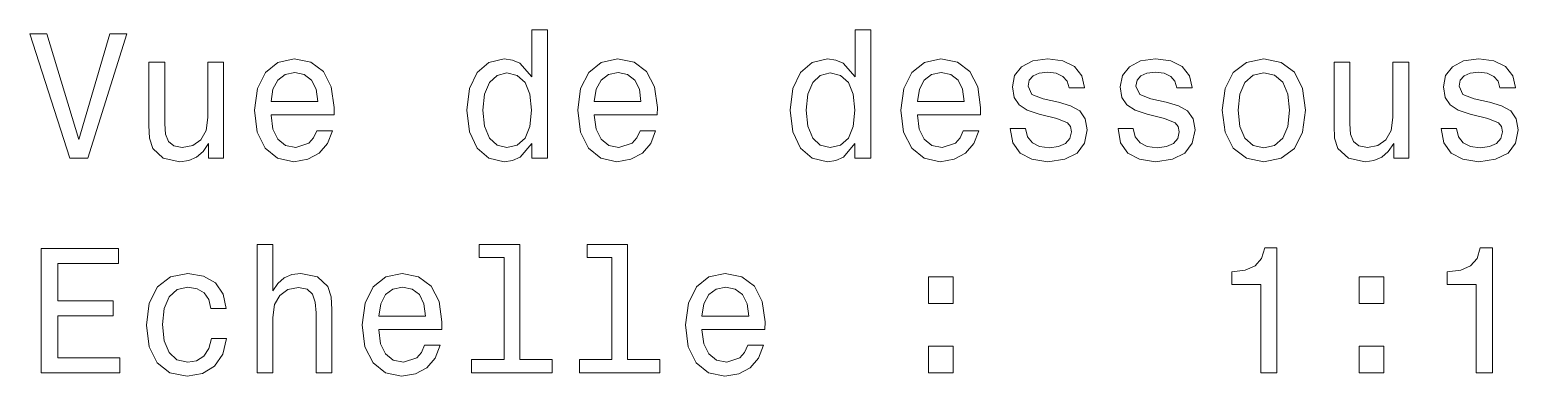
# Model space of a CAD drawing. Extents: x 413 to 941, y 150 to 687.
# Drawn here: x 569.63 to 611.58, y 529 to 538.77 of the extents above; entities that cross this region are included whole.
import ezdxf

# ---------------------------------------------------------------- set-up
doc = ezdxf.new("R2010")
doc.units = 0

msp = doc.modelspace()

# ---------------------------------------------------------------- linework, layer by layer
at = {"color": 7, "lineweight": 13}
for points in [[(571.892, 538.649), (571.014, 535.669), (570.112, 538.649), (569.632, 538.649), (570.762, 535.144), (571.266, 535.144), (572.371, 538.649)], [(583.779, 535.563), (583.779, 535.144), (584.222, 535.144), (584.222, 538.765), (583.784, 538.765), (583.784, 537.439), (583.446, 537.822), (583.239, 537.913), (583.002, 537.948), (582.573, 537.847), (582.24, 537.565), (582.024, 537.111), (581.948, 536.501), (582.024, 535.891), (582.24, 535.432), (582.573, 535.144), (583.002, 535.048), (583.239, 535.084), (583.451, 535.174)], [(592.887, 535.563), (592.887, 535.144), (593.331, 535.144), (593.331, 538.765), (592.892, 538.765), (592.892, 537.439), (592.554, 537.822), (592.347, 537.913), (592.11, 537.948), (591.681, 537.847), (591.349, 537.565), (591.132, 537.111), (591.056, 536.501), (591.132, 535.891), (591.349, 535.432), (591.681, 535.144), (592.11, 535.048), (592.347, 535.084), (592.559, 535.174)], [(575.094, 537.852), (574.65, 537.852), (574.65, 536.289), (574.6, 535.926), (574.454, 535.664), (574.227, 535.502), (573.929, 535.452), (573.692, 535.492), (573.541, 535.613), (573.455, 535.82), (573.435, 536.112), (573.435, 537.852), (572.991, 537.852), (572.991, 536.072), (573.006, 535.714), (573.102, 535.416), (573.395, 535.144), (573.864, 535.048), (574.116, 535.084), (574.333, 535.174), (574.519, 535.331), (574.671, 535.558), (574.671, 535.144), (575.094, 535.144)], [(576.431, 536.37), (578.206, 536.37), (578.211, 536.576), (578.13, 537.156), (577.908, 537.59), (577.555, 537.852), (577.086, 537.948), (576.627, 537.847), (576.274, 537.565), (576.047, 537.106), (575.967, 536.501), (576.042, 535.88), (576.269, 535.427), (576.617, 535.144), (577.071, 535.048), (577.465, 535.114), (577.787, 535.285), (578.024, 535.558), (578.16, 535.921), (577.722, 535.921), (577.631, 535.719), (577.5, 535.568), (577.127, 535.447), (576.839, 535.502), (576.622, 535.679), (576.481, 535.966), (576.431, 536.354)], [(585.539, 536.37), (587.314, 536.37), (587.319, 536.576), (587.238, 537.156), (587.016, 537.59), (586.663, 537.852), (586.194, 537.948), (585.735, 537.847), (585.382, 537.565), (585.155, 537.106), (585.075, 536.501), (585.15, 535.88), (585.377, 535.427), (585.725, 535.144), (586.179, 535.048), (586.573, 535.114), (586.895, 535.285), (587.132, 535.558), (587.269, 535.921), (586.83, 535.921), (586.739, 535.719), (586.608, 535.568), (586.235, 535.447), (585.947, 535.502), (585.73, 535.679), (585.589, 535.966), (585.539, 536.354)], [(594.647, 536.37), (596.422, 536.37), (596.427, 536.576), (596.346, 537.156), (596.124, 537.59), (595.771, 537.852), (595.302, 537.948), (594.844, 537.847), (594.49, 537.565), (594.263, 537.106), (594.183, 536.501), (594.258, 535.88), (594.485, 535.427), (594.833, 535.144), (595.287, 535.048), (595.681, 535.114), (596.003, 535.285), (596.24, 535.558), (596.377, 535.921), (595.938, 535.921), (595.847, 535.719), (595.716, 535.568), (595.343, 535.447), (595.055, 535.502), (594.838, 535.679), (594.697, 535.966), (594.647, 536.354)], [(598.621, 536.723), (598.192, 536.823), (597.874, 536.94), (597.769, 537.177), (597.799, 537.343), (597.905, 537.464), (598.076, 537.54), (598.323, 537.57), (598.56, 537.54), (598.747, 537.449), (598.868, 537.313), (598.918, 537.131), (599.352, 537.131), (599.352, 537.141), (599.276, 537.469), (599.07, 537.726), (598.747, 537.888), (598.323, 537.948), (597.895, 537.888), (597.582, 537.721), (597.385, 537.474), (597.325, 537.161), (597.37, 536.859), (597.511, 536.647), (597.743, 536.496), (598.081, 536.39), (598.575, 536.269), (598.878, 536.143), (598.959, 536.042), (598.989, 535.891), (598.944, 535.704), (598.823, 535.563), (598.626, 535.472), (598.364, 535.442), (598.086, 535.472), (597.885, 535.578), (597.748, 535.749), (597.693, 535.986), (597.264, 535.986), (597.335, 535.583), (597.542, 535.29), (597.869, 535.114), (598.323, 535.048), (598.797, 535.114), (599.145, 535.29), (599.357, 535.573), (599.433, 535.941), (599.377, 536.259), (599.221, 536.476), (598.964, 536.617)], [(601.657, 536.723), (601.228, 536.823), (600.91, 536.94), (600.805, 537.177), (600.835, 537.343), (600.941, 537.464), (601.112, 537.54), (601.359, 537.57), (601.596, 537.54), (601.783, 537.449), (601.904, 537.313), (601.954, 537.131), (602.388, 537.131), (602.388, 537.141), (602.312, 537.469), (602.106, 537.726), (601.783, 537.888), (601.359, 537.948), (600.931, 537.888), (600.618, 537.721), (600.421, 537.474), (600.361, 537.161), (600.406, 536.859), (600.547, 536.647), (600.779, 536.496), (601.117, 536.39), (601.612, 536.269), (601.914, 536.143), (601.995, 536.042), (602.025, 535.891), (601.98, 535.704), (601.859, 535.563), (601.662, 535.472), (601.4, 535.442), (601.122, 535.472), (600.921, 535.578), (600.784, 535.749), (600.729, 535.986), (600.3, 535.986), (600.371, 535.583), (600.578, 535.29), (600.905, 535.114), (601.359, 535.048), (601.833, 535.114), (602.181, 535.29), (602.393, 535.573), (602.469, 535.941), (602.413, 536.259), (602.257, 536.476), (602, 536.617)], [(603.235, 536.496), (603.316, 535.88), (603.548, 535.427), (603.916, 535.144), (604.41, 535.048), (604.9, 535.144), (605.268, 535.422), (605.5, 535.875), (605.586, 536.496), (605.5, 537.111), (605.268, 537.57), (604.9, 537.847), (604.41, 537.948), (603.916, 537.847), (603.548, 537.565), (603.316, 537.111)], [(608.49, 537.852), (608.047, 537.852), (608.047, 536.289), (607.996, 535.926), (607.85, 535.664), (607.623, 535.502), (607.325, 535.452), (607.088, 535.492), (606.937, 535.613), (606.851, 535.82), (606.831, 536.112), (606.831, 537.852), (606.387, 537.852), (606.387, 536.072), (606.403, 535.714), (606.498, 535.416), (606.791, 535.144), (607.26, 535.048), (607.512, 535.084), (607.729, 535.174), (607.916, 535.331), (608.067, 535.558), (608.067, 535.144), (608.49, 535.144)], [(610.765, 536.723), (610.336, 536.823), (610.019, 536.94), (609.913, 537.177), (609.943, 537.343), (610.049, 537.464), (610.22, 537.54), (610.467, 537.57), (610.704, 537.54), (610.891, 537.449), (611.012, 537.313), (611.062, 537.131), (611.496, 537.131), (611.496, 537.141), (611.421, 537.469), (611.214, 537.726), (610.891, 537.888), (610.467, 537.948), (610.039, 537.888), (609.726, 537.721), (609.529, 537.474), (609.469, 537.161), (609.514, 536.859), (609.655, 536.647), (609.887, 536.496), (610.225, 536.39), (610.72, 536.269), (611.022, 536.143), (611.103, 536.042), (611.133, 535.891), (611.088, 535.704), (610.967, 535.563), (610.77, 535.472), (610.508, 535.442), (610.23, 535.472), (610.029, 535.578), (609.892, 535.749), (609.837, 535.986), (609.408, 535.986), (609.479, 535.583), (609.686, 535.29), (610.013, 535.114), (610.467, 535.048), (610.941, 535.114), (611.289, 535.29), (611.501, 535.573), (611.577, 535.941), (611.521, 536.259), (611.365, 536.476), (611.108, 536.617)], [(576.431, 536.743), (576.486, 537.091), (576.622, 537.348), (576.829, 537.504), (577.101, 537.56), (577.369, 537.504), (577.575, 537.348), (577.702, 537.091), (577.747, 536.743)], [(583.078, 537.55), (583.37, 537.479), (583.592, 537.282), (583.723, 536.955), (583.774, 536.501), (583.723, 536.042), (583.592, 535.714), (583.37, 535.512), (583.078, 535.447), (582.8, 535.512), (582.588, 535.714), (582.447, 536.047), (582.402, 536.501), (582.447, 536.95), (582.588, 537.277), (582.8, 537.479)], [(585.539, 536.743), (585.594, 537.091), (585.73, 537.348), (585.937, 537.504), (586.209, 537.56), (586.477, 537.504), (586.684, 537.348), (586.81, 537.091), (586.855, 536.743)], [(592.186, 537.55), (592.478, 537.479), (592.7, 537.282), (592.831, 536.955), (592.882, 536.501), (592.831, 536.042), (592.7, 535.714), (592.478, 535.512), (592.186, 535.447), (591.908, 535.512), (591.697, 535.714), (591.555, 536.047), (591.51, 536.501), (591.555, 536.95), (591.697, 537.277), (591.908, 537.479)], [(594.647, 536.743), (594.702, 537.091), (594.838, 537.348), (595.045, 537.504), (595.318, 537.56), (595.585, 537.504), (595.792, 537.348), (595.918, 537.091), (595.963, 536.743)], [(603.689, 536.501), (603.735, 536.955), (603.876, 537.282), (604.103, 537.484), (604.41, 537.555), (604.713, 537.484), (604.94, 537.287), (605.081, 536.955), (605.132, 536.501), (605.081, 536.042), (604.94, 535.709), (604.713, 535.507), (604.41, 535.442), (604.103, 535.507), (603.876, 535.709), (603.735, 536.042)], [(576.042, 529.097), (576.486, 529.097), (576.486, 530.661), (576.531, 531.019), (576.678, 531.281), (576.905, 531.442), (577.207, 531.503), (577.449, 531.452), (577.601, 531.316), (577.676, 531.089), (577.702, 530.787), (577.702, 529.097), (578.145, 529.097), (578.145, 530.878), (578.125, 531.236), (578.034, 531.533), (577.737, 531.805), (577.273, 531.901), (577.021, 531.866), (576.804, 531.77), (576.622, 531.619), (576.486, 531.412), (576.486, 532.718), (576.042, 532.718)], [(582.997, 532.345), (582.997, 529.47), (582.084, 529.47), (582.084, 529.097), (584.349, 529.097), (584.349, 529.47), (583.441, 529.47), (583.441, 532.718), (582.301, 532.718), (582.301, 532.345)], [(586.033, 532.345), (586.033, 529.47), (585.12, 529.47), (585.12, 529.097), (587.385, 529.097), (587.385, 529.47), (586.477, 529.47), (586.477, 532.718), (585.337, 532.718), (585.337, 532.345)], [(569.955, 529.097), (572.174, 529.097), (572.174, 529.521), (570.419, 529.521), (570.419, 530.706), (571.983, 530.706), (571.983, 531.125), (570.419, 531.125), (570.419, 532.174), (572.134, 532.174), (572.134, 532.597), (569.955, 532.597)], [(604.32, 529.097), (604.779, 529.097), (604.779, 532.622), (604.436, 532.622), (604.345, 532.315), (604.163, 532.108), (603.886, 531.987), (603.503, 531.947), (603.503, 531.589), (604.32, 531.589)], [(610.392, 529.097), (610.851, 529.097), (610.851, 532.622), (610.508, 532.622), (610.417, 532.315), (610.235, 532.108), (609.958, 531.987), (609.575, 531.947), (609.575, 531.589), (610.392, 531.589)], [(574.731, 530.908), (575.17, 530.908), (575.079, 531.311), (574.862, 531.629), (574.524, 531.826), (574.086, 531.901), (573.601, 531.8), (573.233, 531.518), (573.001, 531.059), (572.921, 530.444), (572.996, 529.834), (573.223, 529.38), (573.581, 529.097), (574.07, 529.001), (574.504, 529.077), (574.842, 529.289), (575.074, 529.622), (575.175, 530.066), (574.751, 530.066), (574.676, 529.783), (574.534, 529.571), (574.333, 529.44), (574.086, 529.4), (573.778, 529.465), (573.556, 529.667), (573.42, 529.995), (573.374, 530.459), (573.42, 530.913), (573.561, 531.241), (573.788, 531.442), (574.086, 531.513), (574.348, 531.468), (574.544, 531.352), (574.676, 531.16)], [(579.467, 530.323), (581.242, 530.323), (581.247, 530.53), (581.166, 531.11), (580.944, 531.543), (580.591, 531.805), (580.122, 531.901), (579.663, 531.8), (579.31, 531.518), (579.083, 531.059), (579.003, 530.454), (579.078, 529.834), (579.305, 529.38), (579.653, 529.097), (580.107, 529.001), (580.501, 529.067), (580.823, 529.239), (581.06, 529.511), (581.197, 529.874), (580.758, 529.874), (580.667, 529.672), (580.536, 529.521), (580.163, 529.4), (579.875, 529.455), (579.658, 529.632), (579.517, 529.919), (579.467, 530.308)], [(588.575, 530.323), (590.35, 530.323), (590.355, 530.53), (590.274, 531.11), (590.052, 531.543), (589.699, 531.805), (589.23, 531.901), (588.771, 531.8), (588.418, 531.518), (588.191, 531.059), (588.111, 530.454), (588.186, 529.834), (588.413, 529.38), (588.761, 529.097), (589.215, 529.001), (589.609, 529.067), (589.931, 529.239), (590.168, 529.511), (590.305, 529.874), (589.866, 529.874), (589.775, 529.672), (589.644, 529.521), (589.271, 529.4), (588.983, 529.455), (588.766, 529.632), (588.625, 529.919), (588.575, 530.308)], [(579.467, 530.696), (579.522, 531.044), (579.658, 531.301), (579.865, 531.458), (580.137, 531.513), (580.405, 531.458), (580.612, 531.301), (580.738, 531.044), (580.783, 530.696)], [(588.575, 530.696), (588.63, 531.044), (588.766, 531.301), (588.973, 531.458), (589.245, 531.513), (589.513, 531.458), (589.72, 531.301), (589.846, 531.044), (589.891, 530.696)], [(594.954, 531.054), (595.65, 531.054), (595.65, 531.805), (594.954, 531.805)], [(607.099, 531.054), (607.794, 531.054), (607.794, 531.805), (607.099, 531.805)], [(594.954, 529.097), (595.65, 529.097), (595.65, 529.849), (594.954, 529.849)], [(607.099, 529.097), (607.794, 529.097), (607.794, 529.849), (607.099, 529.849)]]:
    msp.add_lwpolyline(points, close=True, dxfattribs=at)

doc.saveas('drawing.dxf')
